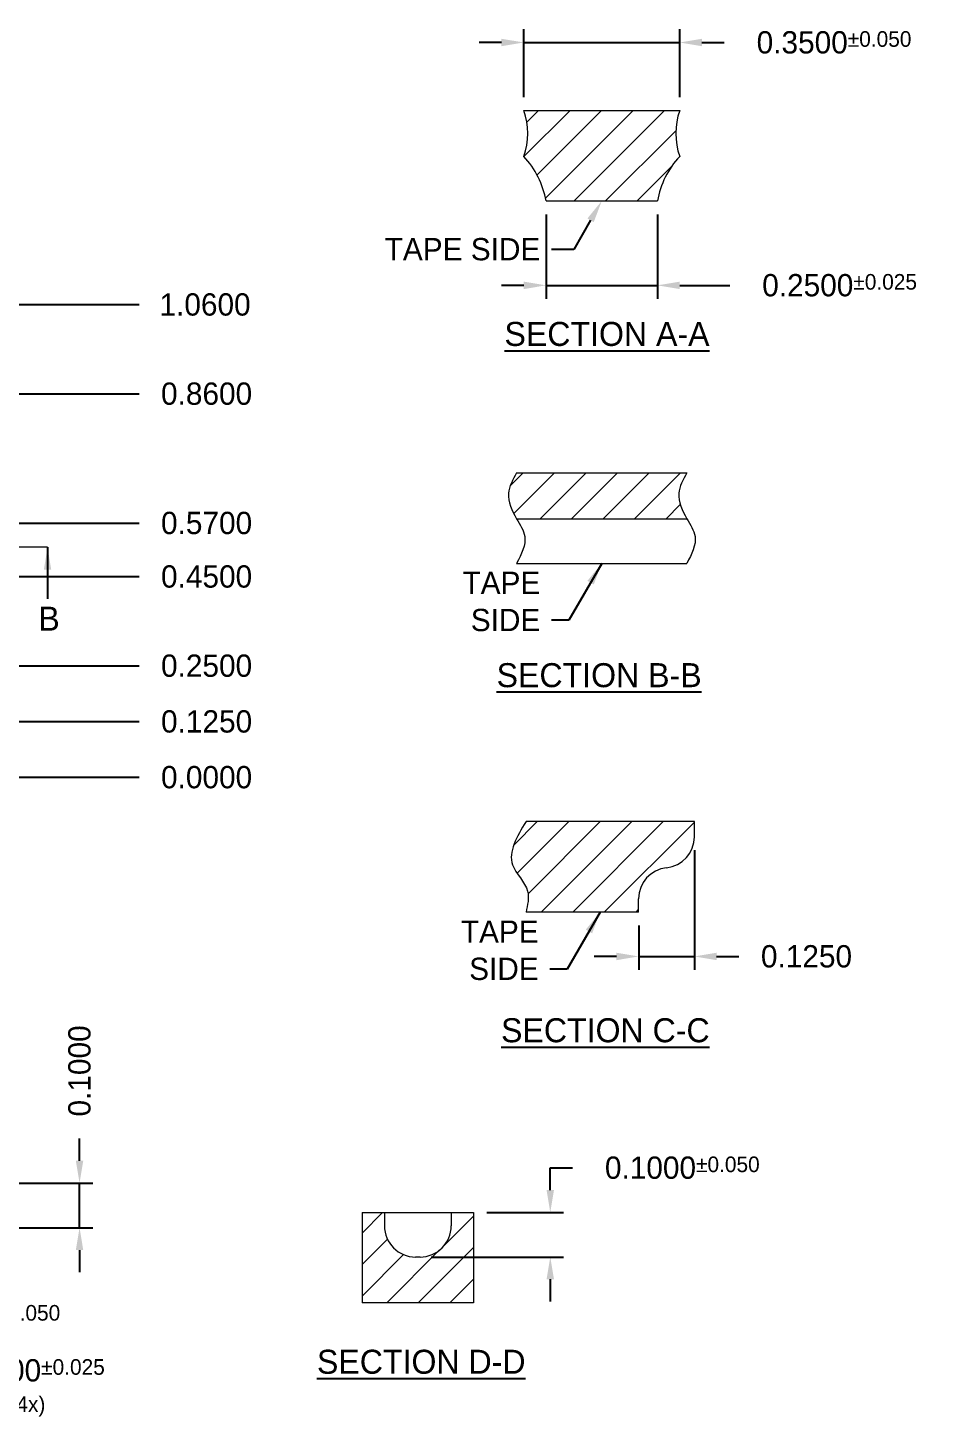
# Model space of a CAD drawing. Extents: x -2.3 to 3.67, y -2.5 to 1.79.
# Drawn here: x 1.622 to 3.667, y -1.444 to 1.681 of the extents above; entities that cross this region are included whole.
import ezdxf
from ezdxf import colors
from ezdxf.entities.mleader import LeaderData, LeaderLine
from ezdxf.math import Vec2, Vec3

# ---------------------------------------------------------------- set-up
doc = ezdxf.new("R2010")
doc.units = 0
doc.header["$MEASUREMENT"] = 0
doc.linetypes.add('CENTER', pattern=[2, 1.25, -0.25, 0.25, -0.25])
for name, color, linetype, lineweight in [('Dim', 7, 'Continuous', 5), ('Half Etch BT', 4, 'Continuous', 5), ('LF', 7, 'Continuous', 13)]:
    doc.layers.add(name, color=color, linetype=linetype, lineweight=lineweight)
doc.styles.get("Standard").update_dxf_attribs({"font": ''})
doc.styles.get('Standard').set_extended_font_data('SWRomns')
doc.dimstyles.new('3', dxfattribs={"dimtxt": 0.05, "dimasz": 0.05, "dimexe": 0.03, "dimexo": 0.03, "dimgap": 0.03, "dimtad": 0, "dimdec": 4, "dimzin": 0, "dimdsep": 46, "dimtxsty": 'Standard', "dimcen": 0, "dimadec": 0, "dimazin": 0, "dimtfac": 1, "dimtdec": 4, "dimtmove": 0, "dimatfit": 1, "dimfxl": 1, "dimtolj": 1, "dimtzin": 0, "dimarcsym": 0})
doc.dimstyles.new('3 ISO', dxfattribs={"dimtxt": 0.05, "dimasz": 0.05, "dimexe": 0.03, "dimexo": 0.03, "dimgap": 0.03, "dimtad": 0, "dimtih": 1, "dimtoh": 1, "dimdec": 4, "dimzin": 0, "dimdsep": 46, "dimtxsty": 'Standard', "dimcen": 0, "dimadec": 0, "dimazin": 0, "dimtfac": 1, "dimtdec": 4, "dimtofl": 0, "dimtmove": 0, "dimatfit": 3, "dimfxl": 1, "dimtolj": 1, "dimtzin": 0, "dimarcsym": 0})

# ---------------------------------------------------------------- blocks, each defined once
blk = doc.blocks.new('*D0')
at = {"layer": 'Defpoints', "color": 0, "transparency": 16777216}
for p in [(367.1326, 142.1307), (367.0076, 141.9616), (367.1326, 141.8623)]:
    blk.add_point(p, dxfattribs=at)
at = {"layer": 'Dim', "color": 0, "lineweight": -2, "transparency": 16777216}
for p, q in [((367.1326, 142.1007), (367.1326, 141.8323)), ((367.0076, 141.9316), (367.0076, 141.8323)), ((366.9576, 141.8623), (366.9076, 141.8623)), ((367.0076, 141.8623), (367.1326, 141.8623)), ((367.1826, 141.8623), (367.2326, 141.8623))]:
    blk.add_line(p, q, dxfattribs=at)
at = {"layer": 'Dim', "color": 0, "transparency": 16777216}
for points in [[(366.9576, 141.8706), (366.9576, 141.8539), (367.0076, 141.8623)], [(367.1826, 141.8706), (367.1826, 141.8539), (367.1326, 141.8623)]]:
    blk.add_solid(points, dxfattribs=at)
at = {"layer": 'Dim', "color": 0, "transparency": 16777216, "insert": (367.3842, 141.8623), "char_height": 0.05, "attachment_point": 5}
blk.add_mtext('\\A1;0.1250', dxfattribs=at)
blk = doc.blocks.new('*D3')
at = {"layer": 'Defpoints', "color": 0, "transparency": 16777216}
for p in [(365.5747, 142.714), (365.8864, 142.714), (364.0147, 142.264)]:
    blk.add_point(p, dxfattribs=at)
at = {"layer": 'Dim', "color": 0, "lineweight": -2, "transparency": 16777216}
blk.add_line((365.6047, 142.714), (365.8864, 142.714), dxfattribs=at)
at = {"layer": 'Dim', "color": 0, "transparency": 16777216, "insert": (366.038, 142.714), "char_height": 0.05, "attachment_point": 5}
blk.add_mtext('\\A1;0.4500', dxfattribs=at)
blk = doc.blocks.new('*D4')
at = {"layer": 'Defpoints', "color": 0, "transparency": 16777216}
for p in [(365.5747, 142.834), (365.8864, 142.834), (364.0147, 142.264)]:
    blk.add_point(p, dxfattribs=at)
at = {"layer": 'Dim', "color": 0, "lineweight": -2, "transparency": 16777216}
blk.add_line((365.6047, 142.834), (365.8864, 142.834), dxfattribs=at)
at = {"layer": 'Dim', "color": 0, "transparency": 16777216, "insert": (366.038, 142.834), "char_height": 0.05, "attachment_point": 5}
blk.add_mtext('\\A1;0.5700', dxfattribs=at)
blk = doc.blocks.new('*D5')
at = {"layer": 'Defpoints', "color": 0, "transparency": 16777216}
for p in [(365.3397, 143.124), (365.8864, 143.124), (364.0147, 142.264)]:
    blk.add_point(p, dxfattribs=at)
at = {"layer": 'Dim', "color": 0, "lineweight": -2, "transparency": 16777216}
blk.add_line((365.3697, 143.124), (365.8864, 143.124), dxfattribs=at)
at = {"layer": 'Dim', "color": 0, "transparency": 16777216, "insert": (366.038, 143.124), "char_height": 0.05, "attachment_point": 5}
blk.add_mtext('\\A1;0.8600', dxfattribs=at)
blk = doc.blocks.new('*D6')
at = {"layer": 'Defpoints', "color": 0, "transparency": 16777216}
for p in [(365.5747, 143.324), (365.8864, 143.324), (364.0147, 142.264)]:
    blk.add_point(p, dxfattribs=at)
at = {"layer": 'Dim', "color": 0, "lineweight": -2, "transparency": 16777216}
blk.add_line((365.6047, 143.324), (365.8864, 143.324), dxfattribs=at)
at = {"layer": 'Dim', "color": 0, "transparency": 16777216, "insert": (366.0346, 143.324), "char_height": 0.05, "attachment_point": 5}
blk.add_mtext('\\A1;1.0600', dxfattribs=at)
blk = doc.blocks.new('*D10')
at = {"layer": 'Defpoints', "color": 0, "transparency": 16777216}
for p in [(365.3747, 142.514), (365.8864, 142.514), (364.0147, 142.264)]:
    blk.add_point(p, dxfattribs=at)
at = {"layer": 'Dim', "color": 0, "lineweight": -2, "transparency": 16777216}
blk.add_line((365.4047, 142.514), (365.8864, 142.514), dxfattribs=at)
at = {"layer": 'Dim', "color": 0, "transparency": 16777216, "insert": (366.038, 142.514), "char_height": 0.05, "attachment_point": 5}
blk.add_mtext('\\A1;0.2500', dxfattribs=at)
blk = doc.blocks.new('*D11')
at = {"layer": 'Defpoints', "color": 0, "transparency": 16777216}
for p in [(365.5747, 142.389), (365.8864, 142.389), (364.0147, 142.264)]:
    blk.add_point(p, dxfattribs=at)
at = {"layer": 'Dim', "color": 0, "lineweight": -2, "transparency": 16777216}
blk.add_line((365.6047, 142.389), (365.8864, 142.389), dxfattribs=at)
at = {"layer": 'Dim', "color": 0, "transparency": 16777216, "insert": (366.038, 142.389), "char_height": 0.05, "attachment_point": 5}
blk.add_mtext('\\A1;0.1250', dxfattribs=at)
blk = doc.blocks.new('*D26')
at = {"layer": 'Defpoints', "color": 0, "transparency": 16777216}
for p in [(365.1397, 141.354), (365.1397, 141.254), (365.7529, 141.254)]:
    blk.add_point(p, dxfattribs=at)
at = {"layer": 'Dim', "color": 0, "lineweight": -2, "transparency": 16777216}
for p, q in [((365.7529, 141.404), (365.7529, 141.454)), ((365.1697, 141.354), (365.7829, 141.354)), ((365.7529, 141.254), (365.7529, 141.354)), ((365.1697, 141.254), (365.7829, 141.254)), ((365.7529, 141.204), (365.7529, 141.154))]:
    blk.add_line(p, q, dxfattribs=at)
at = {"layer": 'Dim', "color": 0, "transparency": 16777216}
for points in [[(365.7446, 141.404), (365.7612, 141.404), (365.7529, 141.354)], [(365.7446, 141.204), (365.7612, 141.204), (365.7529, 141.254)]]:
    blk.add_solid(points, dxfattribs=at)
at = {"layer": 'Dim', "color": 0, "transparency": 16777216, "insert": (365.7529, 141.6056), "char_height": 0.05, "attachment_point": 5, "rotation": 90}
blk.add_mtext('\\A1;0.1000', dxfattribs=at)
blk = doc.blocks.new('*D27')
at = {"layer": 'Defpoints', "color": 0, "transparency": 16777216}
for p in [(364.9897, 141.304), (365.1897, 141.304), (365.1897, 141.0553)]:
    blk.add_point(p, dxfattribs=at)
at = {"layer": 'Dim', "color": 0, "lineweight": -2, "transparency": 16777216}
for p, q in [((364.9897, 141.274), (364.9897, 141.0253)), ((365.1897, 141.274), (365.1897, 141.0253)), ((364.9397, 141.0553), (364.8897, 141.0553)), ((364.9897, 141.0553), (365.1897, 141.0553)), ((365.2397, 141.0553), (365.2897, 141.0553))]:
    blk.add_line(p, q, dxfattribs=at)
at = {"layer": 'Dim', "color": 0, "transparency": 16777216}
for points in [[(364.9397, 141.0637), (364.9397, 141.047), (364.9897, 141.0553)], [(365.2397, 141.0637), (365.2397, 141.047), (365.1897, 141.0553)]]:
    blk.add_solid(points, dxfattribs=at)
at = {"layer": 'Dim', "color": 0, "transparency": 16777216, "insert": (365.5359, 141.0553), "char_height": 0.05, "attachment_point": 5}
blk.add_mtext('\\A2;0.2000{\\H0.035000;±0.050}', dxfattribs=at)
blk = doc.blocks.new('*D32')
at = {"layer": 'Defpoints', "color": 0, "transparency": 16777216}
for p in [(367.0997, 143.9118), (366.7497, 143.7594), (367.0997, 143.7594)]:
    blk.add_point(p, dxfattribs=at)
at = {"layer": 'Dim', "color": 0, "lineweight": -2, "transparency": 16777216}
for p, q in [((366.7497, 143.7894), (366.7497, 143.9418)), ((367.0997, 143.7894), (367.0997, 143.9418)), ((366.6997, 143.9118), (366.6497, 143.9118)), ((366.7497, 143.9118), (367.0997, 143.9118)), ((367.1497, 143.9118), (367.1997, 143.9118))]:
    blk.add_line(p, q, dxfattribs=at)
at = {"layer": 'Dim', "color": 0, "transparency": 16777216}
for points in [[(366.6997, 143.9201), (366.6997, 143.9034), (366.7497, 143.9118)], [(367.1497, 143.9201), (367.1497, 143.9034), (367.0997, 143.9118)]]:
    blk.add_solid(points, dxfattribs=at)
at = {"layer": 'Dim', "color": 0, "transparency": 16777216, "insert": (367.446, 143.9118), "char_height": 0.05, "attachment_point": 5}
blk.add_mtext('\\A2;0.3500{\\H0.035000;±0.050}', dxfattribs=at)
blk = doc.blocks.new('*D33')
at = {"layer": 'Defpoints', "color": 0, "transparency": 16777216}
for p in [(366.7997, 143.5564), (367.0497, 143.5564), (367.0497, 143.3672)]:
    blk.add_point(p, dxfattribs=at)
at = {"layer": 'Dim', "color": 0, "lineweight": -2, "transparency": 16777216}
for p, q in [((366.7997, 143.5264), (366.7997, 143.3372)), ((367.0497, 143.5264), (367.0497, 143.3372)), ((366.7497, 143.3672), (366.6997, 143.3672)), ((366.7997, 143.3672), (367.0497, 143.3672)), ((367.0997, 143.3672), (367.2122, 143.3672))]:
    blk.add_line(p, q, dxfattribs=at)
at = {"layer": 'Dim', "color": 0, "transparency": 16777216}
for points in [[(366.7497, 143.3755), (366.7497, 143.3588), (366.7997, 143.3672)], [(367.0997, 143.3755), (367.0997, 143.3588), (367.0497, 143.3672)]]:
    blk.add_solid(points, dxfattribs=at)
at = {"layer": 'Dim', "color": 0, "transparency": 16777216, "insert": (367.4585, 143.3672), "char_height": 0.05, "attachment_point": 5}
blk.add_mtext('\\A2;0.2500{\\H0.035000;±0.025}', dxfattribs=at)
blk = doc.blocks.new('*D34')
at = {"layer": 'Defpoints', "color": 0, "transparency": 16777216}
for p in [(366.6369, 141.2883), (366.8092, 141.2883), (366.5119, 141.1883)]:
    blk.add_point(p, dxfattribs=at)
at = {"layer": 'Dim', "color": 0, "lineweight": -2, "transparency": 16777216}
for p, q in [((366.8092, 141.3383), (366.8092, 141.3883)), ((366.8092, 141.3883), (366.8592, 141.3883)), ((366.6669, 141.2883), (366.8392, 141.2883)), ((366.5419, 141.1883), (366.8392, 141.1883)), ((366.8092, 141.1383), (366.8092, 141.0883))]:
    blk.add_line(p, q, dxfattribs=at)
at = {"layer": 'Dim', "color": 0, "transparency": 16777216}
for points in [[(366.8009, 141.3383), (366.8176, 141.3383), (366.8092, 141.2883)], [(366.8009, 141.1383), (366.8176, 141.1383), (366.8092, 141.1883)]]:
    blk.add_solid(points, dxfattribs=at)
at = {"layer": 'Dim', "color": 0, "transparency": 16777216, "insert": (367.1055, 141.3883), "char_height": 0.05, "attachment_point": 5}
blk.add_mtext('\\A2;0.1000{\\H0.035000;±0.050}', dxfattribs=at)
blk = doc.blocks.new('*D35')
at = {"layer": 'Defpoints', "color": 0, "transparency": 16777216}
for p in [(364.8897, 141.204), (365.2897, 141.204), (365.2897, 140.8948)]:
    blk.add_point(p, dxfattribs=at)
at = {"layer": 'Dim', "color": 0, "lineweight": -2, "transparency": 16777216}
for p, q in [((364.8897, 141.174), (364.8897, 140.8648)), ((365.2897, 141.174), (365.2897, 140.8648)), ((364.8397, 140.8948), (364.7897, 140.8948)), ((364.8897, 140.8948), (365.2897, 140.8948)), ((365.3397, 140.8948), (365.3897, 140.8948))]:
    blk.add_line(p, q, dxfattribs=at)
at = {"layer": 'Dim', "color": 0, "transparency": 16777216}
for points in [[(364.8397, 140.9032), (364.8397, 140.8865), (364.8897, 140.8948)], [(365.3397, 140.9032), (365.3397, 140.8865), (365.2897, 140.8948)]]:
    blk.add_solid(points, dxfattribs=at)
at = {"layer": 'Dim', "color": 0, "transparency": 16777216, "insert": (365.6359, 140.8948), "char_height": 0.05, "attachment_point": 5}
blk.add_mtext('\\A2;0.4000{\\H0.035000;±0.025}{\\H0.7x;\\P(4x)}', dxfattribs=at)
blk = doc.blocks.new('*D2')
at = {"layer": 'Defpoints', "color": 0, "transparency": 16777216}
for p in [(364.5493, 142.264), (364.5493, 142.264), (365.8864, 142.264)]:
    blk.add_point(p, dxfattribs=at)
at = {"layer": 'Dim', "color": 0, "lineweight": -2, "transparency": 16777216}
blk.add_line((364.5793, 142.264), (365.8864, 142.264), dxfattribs=at)
at = {"layer": 'Dim', "color": 0, "transparency": 16777216, "insert": (366.038, 142.264), "char_height": 0.05, "attachment_point": 5}
blk.add_mtext('\\A1;0.0000', dxfattribs=at)

msp = doc.modelspace()

# ---------------------------------------------------------------- hatches: boundary and pattern name
at = {"layer": 'Half Etch BT'}
h = msp.add_hatch(dxfattribs=at)
h.set_pattern_fill('ANSI31', color=256, scale=0.4, style=0)
h.paths.add_polyline_path([(3.08504, 1.49542), (2.73504, 1.49542, -0.1724648), (2.73504, 1.39242, -0.1453894), (2.78504, 1.29242), (3.03504, 1.29242, -0.1453894), (3.08504, 1.39242, -0.1724648)])
h = msp.add_hatch(dxfattribs=at)
h.set_pattern_fill('ANSI31', color=256, scale=0.4, style=0)
edge = h.paths.add_edge_path()
edge.add_spline(control_points=[(3.1011, 0.57979), (3.09051, 0.59822), (3.07408, 0.6341), (3.09269, 0.66763), (3.1011, 0.68279)], knot_values=[0, 0, 0, 0, 0.0598237, 0.1092251, 0.1092251, 0.1092251, 0.1092251], degree=3, periodic=0)
edge.add_line((3.1011, 0.68279), (2.71898, 0.68279))
edge.add_spline(control_points=[(2.71898, 0.68279), (2.71056, 0.66763), (2.69195, 0.6341), (2.70838, 0.59822), (2.71898, 0.57979)], knot_values=[0, 0, 0, 0, 0.0494015, 0.1092251, 0.1092251, 0.1092251, 0.1092251], degree=3, periodic=0)
edge.add_line((2.71898, 0.57979), (3.1011, 0.57979))
h = msp.add_hatch(dxfattribs=at)
h.set_pattern_fill('ANSI31', color=256, scale=0.4, style=0)
h.set_pattern_definition([(45, (0, -0.17757), (-0.0353553, 0.0353553), [])])
edge = h.paths.add_edge_path()
edge.add_spline(control_points=[(2.74012, -0.09942), (2.71976, -0.1331), (2.68579, -0.1893), (2.75265, -0.24688), (2.74376, -0.2863), (2.74012, -0.30242)], knot_values=[0, 0, 0, 0, 0.1015923, 0.1695321, 0.216555, 0.216555, 0.216555, 0.216555], degree=3, periodic=0)
edge.add_line((2.74012, -0.30242), (2.9929, -0.30242))
edge.add_line((2.9929, -0.30242), (2.9929, -0.27242))
edge.add_arc((3.0629, -0.27242), 0.07, 96.15064, 180, ccw=False)
edge.add_arc((3.0479, -0.13323), 0.07, 276.15064, 360)
edge.add_line((3.1179, -0.13323), (3.1179, -0.09942))
edge.add_line((3.1179, -0.09942), (2.74012, -0.09942))
h = msp.add_hatch(dxfattribs=at)
h.set_pattern_fill('ANSI31', color=256, scale=0.4, style=0)
h.paths.add_polyline_path([(2.62228, -0.97567), (2.57228, -0.97567), (2.57228, -1.00567, -0.4142136), (2.50228, -1.07567), (2.49228, -1.07567, -0.4142136), (2.42228, -1.00567), (2.42228, -0.97567), (2.37228, -0.97567), (2.37228, -1.17867), (2.62228, -1.17867)])

# ---------------------------------------------------------------- linework, layer by layer
at = {"layer": 'Dim', "linetype": 'CENTER', "ltscale": 0.05}
msp.add_line((1.66642, 0.51583), (1.43671, 0.51583), dxfattribs=at)
at = {"layer": 'LF'}
for p, q in [((2.73504, 1.49542), (3.08504, 1.49542)), ((2.78504, 1.29242), (3.03504, 1.29242)), ((2.71898, 0.68279), (3.1011, 0.68279)), ((2.71898, 0.57979), (3.1011, 0.57979)), ((2.71898, 0.47979), (3.1011, 0.47979)), ((3.1179, -0.09942), (2.74012, -0.09942)), ((3.1179, -0.13323), (3.1179, -0.09942)), ((2.9929, -0.30242), (2.9929, -0.27242)), ((2.9929, -0.30242), (2.74012, -0.30242)), ((2.37228, -0.97567), (2.57228, -0.97567)), ((2.37228, -0.97567), (2.37228, -1.17867)), ((2.42228, -0.97567), (2.42228, -1.00567)), ((2.57228, -0.97567), (2.62228, -0.97567)), ((2.57228, -0.97567), (2.57228, -1.00567)), ((2.62228, -0.97567), (2.62228, -1.17867)), ((2.50228, -1.07567), (2.49228, -1.07567)), ((2.62228, -1.17867), (2.37228, -1.17867))]:
    msp.add_line(p, q, dxfattribs=at)
for centre, radius, start, end in [((2.59018, 1.44392), 0.15375, 340.42951, 19.57049), ((3.22991, 1.44392), 0.15375, 160.42951, 199.57049), ((2.59172, 1.25826), 0.19631, 10.02058, 43.10953), ((3.22836, 1.25826), 0.19631, 136.89047, 169.97942), ((3.0479, -0.13323), 0.07, 276.15064, 0), ((3.0629, -0.27242), 0.07, 96.15064, 180), ((2.49228, -1.00567), 0.07, 180, 270), ((2.50228, -1.00567), 0.07, 270, 0)]:
    msp.add_arc(centre, radius, start, end, dxfattribs=at)
for points, knots in [([(2.71898, 0.68279), (2.71056, 0.66763), (2.69195, 0.6341), (2.71494, 0.58389), (2.74769, 0.53509), (2.72965, 0.50035), (2.71898, 0.47979)], [0, 0, 0, 0, 0.04940146, 0.10922514, 0.15283083, 0.21600376, 0.21600376, 0.21600376, 0.21600376]), ([(3.1011, 0.68279), (3.09269, 0.66763), (3.07408, 0.6341), (3.09707, 0.58389), (3.12982, 0.53509), (3.11178, 0.50035), (3.1011, 0.47979)], [0, 0, 0, 0, 0.04940146, 0.10922514, 0.15283083, 0.21600376, 0.21600376, 0.21600376, 0.21600376]), ([(2.74012, -0.09942), (2.71976, -0.1331), (2.68579, -0.1893), (2.75265, -0.24688), (2.74376, -0.2863), (2.74012, -0.30242)], [0, 0, 0, 0, 0.10159234, 0.16953211, 0.21655503, 0.21655503, 0.21655503, 0.21655503])]:
    msp.add_open_spline(points, degree=3, knots=knots, dxfattribs=at)

# ---------------------------------------------------------------- texts
at = {"char_height": 0.0538514, "attachment_point": 5}
for s, insert in [('{\\LSECTION A-A}', (2.92187, 0.99391)), ('{\\LSECTION B-B}', (2.90423, 0.22868)), ('{\\LSECTION C-C}', (2.91815, -0.56754)), ('{\\LSECTION D-D}', (2.50507, -1.31092))]:
    msp.add_mtext(s, dxfattribs=dict(at, insert=insert))
at = {"layer": 'Dim', "char_height": 0.05, "width": 0.0006825, "attachment_point": 9}
for insert in [(2.77225, 0.32707), (2.76858, -0.45515)]:
    msp.add_mtext('TAPE SIDE', dxfattribs=dict(at, insert=insert))
at = {"layer": 'Dim', "insert": (1.6698, 0.35582), "char_height": 0.054, "attachment_point": 5}
msp.add_mtext('B', dxfattribs=at)

# ---------------------------------------------------------------- dimensions: what is measured, and where the dimension line sits
at = {"layer": 'Dim'}
for base, p1, p2, override, picture, middle in [((3.08504, 1.64778), (2.73504, 1.49542), (3.08504, 1.49542), {"dimtol": 1, "dimtp": 0.05, "dimtm": 0.05, "dimtfac": 0.7, "dimtdec": 3, "dimtolj": 2}, '*D32', (3.43134, 1.64778)), ((3.03504, 1.1032), (2.78504, 1.29242), (3.03504, 1.29242), {"dimgap": 0.03, "dimtol": 1, "dimlim": 0, "dimtp": 0.025, "dimtm": 0.025, "dimtfac": 0.7, "dimtdec": 3, "dimtolj": 2}, '*D33', (3.44381, 1.1032)), ((1.175, -1.20865), (0.975, -0.96), (1.175, -0.96), {"dimtol": 1, "dimtp": 0.05, "dimtm": 0.05, "dimtfac": 0.7, "dimtdec": 3, "dimtolj": 2}, '*D27', (1.5213, -1.20865))]:
    dim = msp.add_linear_dim(base=base, p1=p1, p2=p2, dimstyle='3', override=override, dxfattribs=at)
    dim.commit()
    dim.dimension.update_dxf_attribs({"geometry": picture, "text_midpoint": middle, "dimtype": 128, "insert": (-364.01465, -142.26398)})
for feature_location, offset, origin, picture, middle, set_off in [((1.56, 1.06), (0.31175, 0), (0, 0), '*D6', (2.01991, 1.06), (-364.01465, -142.26398)), ((1.325, 0.86), (0.54675, 0), (0, 0), '*D5', (2.02337, 0.86), (-364.01465, -142.26398)), ((1.56, 0.57), (0.31175, 0), (0, 0), '*D4', (2.02337, 0.57), (-364.01465, -142.26398)), ((1.56, 0.45), (0.31175, 0), (0, 0), '*D3', (2.02337, 0.45), (-364.01465, -142.26398)), ((1.36, 0.25), (0.51175, 0), (0, 0), '*D10', (2.02337, 0.25), (-364.01465, -142.26398)), ((1.56, 0.125), (0.31175, 0), (0, 0), '*D11', (2.02337, 0.125), (-364.01465, -142.26398)), ((0.5346492409, 0), (1.3371054602, 0), (0.5346492409, 0), '*D2', (2.0233678296, 0), (-364.0146542001, -142.2639754035))]:
    dim = msp.add_ordinate_dim(feature_location=feature_location, offset=offset, dtype=0, origin=origin, dimstyle='3', dxfattribs=at)
    dim.commit()
    dim.dimension.update_dxf_attribs({"geometry": picture, "text_midpoint": middle, "insert": set_off})
dim = msp.add_linear_dim(base=(3.1179, -0.40169), p1=(2.9929, -0.30242), p2=(3.1179, -0.13323), dimstyle='3', dxfattribs=at)
dim.commit()
dim.dimension.update_dxf_attribs({"geometry": '*D0', "text_midpoint": (3.36952, -0.40169), "dimtype": 128, "insert": (-364.01465, -142.26398)})
dim = msp.add_linear_dim(base=(1.73826, -1.01), p1=(1.125, -0.91), p2=(1.125, -1.01), angle=90, dimstyle='3', dxfattribs=at)
dim.commit()
dim.dimension.update_dxf_attribs({"geometry": '*D26', "text_midpoint": (1.73826, -0.65839), "dimtype": 128, "insert": (-364.01465, -142.26398)})
dim = msp.add_linear_dim(base=(2.79456, -0.97567), p1=(2.49728, -1.07567), p2=(2.62228, -0.97567), angle=90, dimstyle='3 ISO', override={"dimgap": 0.03, "dimtol": 1, "dimlim": 0, "dimtp": 0.05, "dimtm": 0.05, "dimtfac": 0.7, "dimtdec": 3, "dimtolj": 2}, dxfattribs=at)
dim.commit()
dim.dimension.update_dxf_attribs({"geometry": '*D34', "text_midpoint": (3.09083, -0.87567), "insert": (-364.01465, -142.26398)})
dim = msp.add_linear_dim(base=(1.275, -1.36915), p1=(0.875, -1.06), p2=(1.275, -1.06), text='<>{\\H0.7x;\\P(4x)}', dimstyle='3', override={"dimgap": 0.03, "dimtol": 1, "dimlim": 0, "dimtp": 0.025, "dimtm": 0.025, "dimtfac": 0.7, "dimtdec": 3, "dimtolj": 2}, dxfattribs=at)
dim.commit()
dim.dimension.update_dxf_attribs({"geometry": '*D35', "text_midpoint": (1.6213, -1.36915), "insert": (-364.01465, -142.26398)})

# ---------------------------------------------------------------- leaders
msp.add_leader([(1.66642, 0.51583), (1.66642, 0.40016)], dimstyle='3', override={"dimgap": 0.015, "dimtad": 0}, dxfattribs=at)
at = {"layer": 'Dim', "annotation_type": 0, "has_hookline": 1, "hookline_direction": 1, "text_width": 0.38333}
for points in [[(2.91004, 0.47979), (2.8363, 0.35207), (2.79725, 0.35207)], [(2.90637, -0.30242), (2.83263, -0.43015), (2.79358, -0.43015)]]:
    msp.add_leader(points, dimstyle='3 ISO', override={"dimgap": 0.025, "dimtad": 0}, dxfattribs=at)
at = {"layer": 'Dim'}
ml = msp.add_multileader_mtext('Standard', dxfattribs=at)
ml.set_content('TAPE SIDE', color=256)
ml.set_leader_properties()
ml.build(insert=Vec2(0, 0))
ml.multileader.update_dxf_attribs({"dogleg_length": 0.05, "arrow_head_size": 0.05})
ctx = ml.context
ctx.base_point, ctx.char_height, ctx.arrow_head_size, ctx.landing_gap_size, ctx.plane_origin = Vec3(2.36388, 1.1836), 0.05, 0.05, 0.025, Vec3(2.91004, 1.29242)
ctx.text_align_type = 2
notes = []
notes.append((ctx, [(0, (1, 1, 0), (2.84722, 1.1836), (-1, 0), 0.05, [(0, [(2.91004, 1.29242)], 0, [])])]))
ctx.mtext.insert, ctx.mtext.alignment, ctx.mtext.flow_direction = Vec3(2.77222, 1.20933), 3, 5
for ctx, leaders in notes:
    for number, flags, end, landing, length, lines in leaders:
        leader = LeaderData()
        leader.index, (leader.has_last_leader_line, leader.has_dogleg_vector, leader.attachment_direction) = number, flags
        leader.last_leader_point, leader.dogleg_vector, leader.dogleg_length = Vec3(end), Vec3(landing), length
        for number, points, colour, breaks in lines:
            line = LeaderLine()
            line.index, line.vertices, line.color, line.breaks = number, Vec3.list(points), colors.encode_raw_color(colour), breaks
            leader.lines.append(line)
        ctx.leaders.append(leader)

doc.saveas('drawing.dxf')
